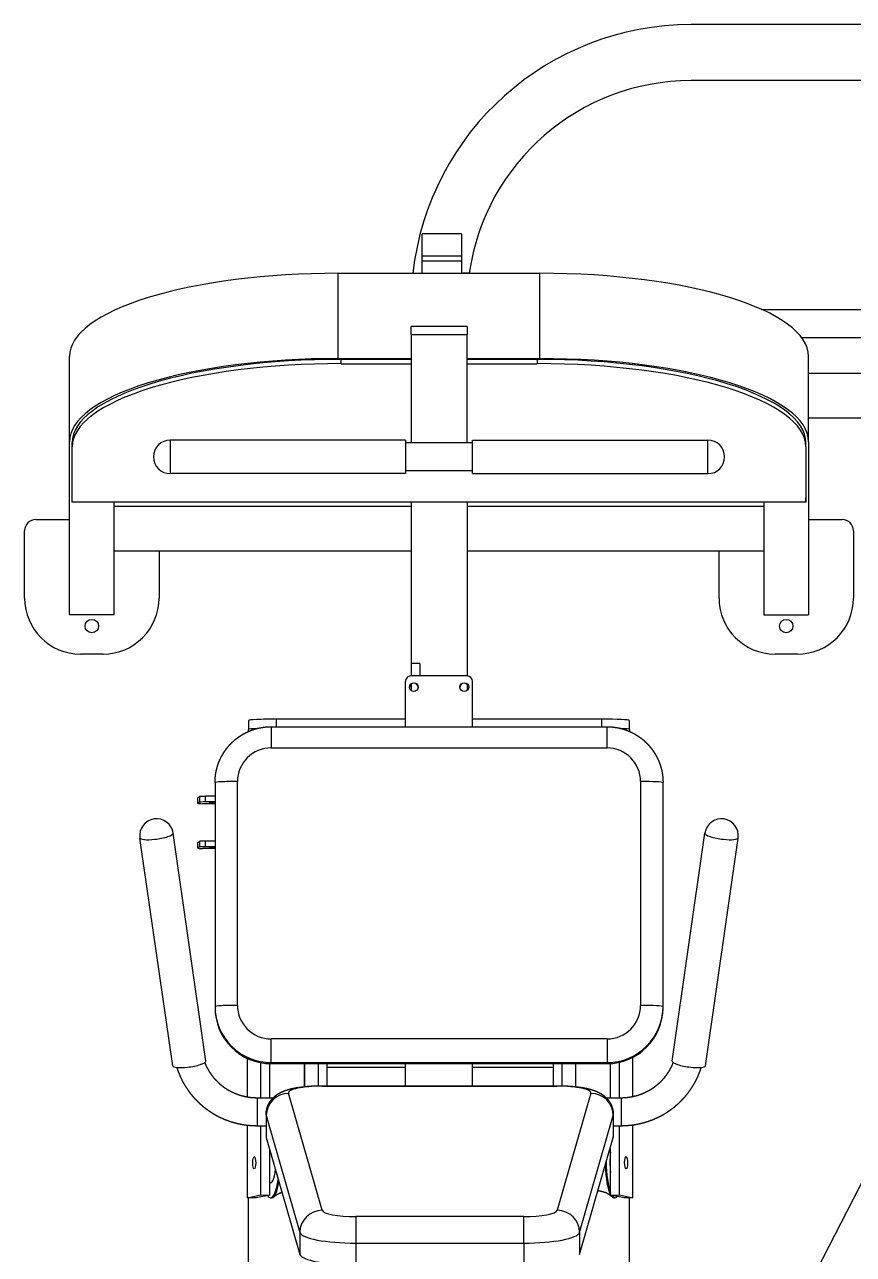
# Model space of a CAD drawing. Header units: millimetres. Extents: x -396 to 32754, y 354 to 22128.
# Drawn here: x 748 to 1488, y 1661 to 2758 of the extents above; entities that cross this region are included whole.
import ezdxf

# ---------------------------------------------------------------- set-up
doc = ezdxf.new("R2010")
doc.units = ezdxf.units.MM
doc.layers.add('equipments', color=250, linetype='Continuous')
doc.layers.add('furniture', color=26, linetype='Continuous')

# ---------------------------------------------------------------- blocks, each defined once
blk = doc.blocks.new('Fit23')
at = {"layer": 'equipments'}
for p, q in [((405, 1793), (225, 1793)), ((405, 1743), (225, 1743)), ((-15, 1586.8), (-15, 1606.4)), ((20, 1606.4), (-15, 1606.4)), ((20, 1606.4), (20, 1586.8)), ((-15, 1586.8), (20, 1586.8)), ((-15, 1582), (-15, 1586.8)), ((-15, 1571.1), (-15, 1582)), ((20, 1582), (-15, 1582)), ((20, 1586.8), (20, 1582)), ((20, 1582), (20, 1571.1)), ((-90, 1571.1), (90, 1571.1)), ((-90, 1495), (-90, 1571.1)), ((20, 1571.4), (28, 1571.4)), ((28, 1571.4), (28, 1571.1)), ((90, 1495), (90, 1571.1)), ((287.9, 1538.9), (540, 1538.9)), ((-25, 1516.5), (-25, 1523.5)), ((25, 1523.5), (-25, 1523.5)), ((-25, 1516.5), (-25, 1419.8)), ((-25, 1516.5), (25, 1516.5)), ((25, 1523.5), (25, 1516.5)), ((25, 1419.8), (25, 1516.5)), ((323.6, 1513.9), (540, 1513.9)), ((-330, 1420.8), (-330, 1496.9)), ((-90, 1495), (-25, 1495)), ((-25, 1494.2), (-87.5, 1494.2)), ((-87.5, 1490.4), (-87.5, 1494.2)), ((25, 1495), (90, 1495)), ((87.5, 1494.2), (25, 1494.2)), ((87.5, 1494.2), (87.5, 1490.4)), ((330, 1481.1), (330, 1496.9)), ((-87.5, 1490.4), (-25, 1490.4)), ((25, 1490.4), (87.5, 1490.4)), ((330, 1482), (540, 1482)), ((330, 1462), (330, 1481.1)), ((330, 1450), (330, 1462)), ((330, 1420.8), (330, 1450)), ((330, 1442), (540, 1442)), ((-330, 1266.3), (-330, 1420.8)), ((-327.5, 1416.3), (-327.5, 1420.1)), ((-327.5, 1366.8), (-327.5, 1416.3)), ((-30, 1422.3), (-240, 1422.3)), ((-240, 1422.3), (-240, 1392.3)), ((-30, 1422.3), (-30, 1392.3)), ((30, 1419.8), (-30, 1419.8)), ((30, 1422.3), (240, 1422.3)), ((30, 1392.3), (30, 1422.3)), ((240, 1392.3), (240, 1422.3)), ((327.5, 1416.3), (327.5, 1420.1)), ((327.5, 1416.3), (327.5, 1366.8)), ((330, 1420.8), (330, 1266.3)), ((30, 1394.8), (-30, 1394.8)), ((-30, 1392.3), (-240, 1392.3)), ((30, 1392.3), (240, 1392.3)), ((327.5, 1366.8), (-327.5, 1366.8)), ((-290, 1266.3), (-290, 1366.8)), ((-25, 1363), (-290, 1363)), ((-25, 1366.8), (-25, 1222.8)), ((25, 1366.8), (25, 1211.8)), ((290, 1363), (25, 1363)), ((290, 1366.8), (290, 1266.3)), ((327.5, 1366.8), (327.5, 1370.6)), ((-360, 1351.3), (-330, 1351.3)), ((330, 1351.3), (360, 1351.3)), ((-370, 1281.3), (-370, 1341.3)), ((370, 1341.3), (370, 1281.3)), ((-25, 1323), (-290, 1323)), ((-250, 1323), (-250, 1281.3)), ((290, 1323), (25, 1323)), ((250, 1281.3), (250, 1323)), ((-290, 1266.3), (-330, 1266.3)), ((290, 1266.3), (330, 1266.3)), ((-300, 1231.3), (-320, 1231.3)), ((320, 1231.3), (300, 1231.3)), ((-17, 1222.8), (-25, 1222.8)), ((-25, 1222.8), (-25, 1211.8)), ((-17, 1222.8), (-17, 1211.8)), ((25, 1211.8), (-25, 1211.8)), ((-30, 1166.5), (-30, 1206.8)), ((-25, 1204.4), (-25, 1198.7)), ((25, 1204.4), (25, 1198.7)), ((30, 1166.5), (30, 1206.8)), ((-170, 1172), (-170, 1164)), ((-170, 1162.7), (-170, 1164)), ((-150, 1166.5), (150, 1166.5)), ((-150, 1166.5), (-150, 1147.6)), ((-145, 1166.5), (-145, 1173.3)), ((-30, 1173.3), (-145, 1173.3)), ((145, 1173.3), (30, 1173.3)), ((145, 1173.3), (145, 1166.5)), ((150, 1147.6), (150, 1166.5)), ((170, 1164), (170, 1172)), ((170, 1164), (170, 1162.7)), ((-150, 1147.6), (150, 1147.6)), ((-200, 1116.6), (-200, 916.8)), ((-180, 917.9), (-180, 1117.6)), ((180, 1117.6), (180, 917.9)), ((200, 916.8), (200, 1116.6)), ((-215.4, 1103.1), (-213.9, 1104.1)), ((-215.4, 1098.1), (-215.4, 1103.1)), ((-215.4, 1098.1), (-215.4, 1103.1)), ((-213.9, 1099.1), (-215.4, 1098.1)), ((-213.9, 1104.1), (-213.9, 1099.1)), ((-200, 1097.8), (-210.8, 1097.8)), ((-208.6, 1099.4), (-208.6, 1104.4)), ((-200, 1104.4), (-208.6, 1104.4)), ((-200, 1099.4), (-208.6, 1099.4)), ((-237.8, 863.8), (-267.1, 1067.2)), ((-208.2, 868.1), (-237.4, 1071.5)), ((-200, 1064.4), (-208.6, 1064.4)), ((-208.6, 1059.4), (-208.6, 1064.4)), ((208.2, 868.1), (237.4, 1071.5)), ((237.8, 863.8), (267.1, 1067.2)), ((-215.4, 1063.2), (-213.9, 1064.2)), ((-215.4, 1058.2), (-215.4, 1063.2)), ((-215.4, 1058.1), (-215.4, 1063.1)), ((-213.9, 1059.2), (-215.4, 1058.2)), ((-213.9, 1064.2), (-213.9, 1059.2)), ((-200, 1057.8), (-210.8, 1057.9)), ((-200, 1059.4), (-208.6, 1059.4)), ((-200, 916.8), (-200, 915.8)), ((200, 915.8), (200, 916.8)), ((150, 887.9), (-150, 887.9)), ((-150, 866.9), (-150, 887.9)), ((150, 887.9), (150, 866.9)), ((-171.1, 836.2), (-171.1, 870.5)), ((-150, 866.9), (150, 866.9)), ((-150, 865.9), (-150, 866.9)), ((150, 866.9), (150, 865.9)), ((161, 835.5), (161, 867.1)), ((173.1, 836.6), (173.1, 871.5)), ((-159, 835.5), (-159, 866.7)), ((-151.2, 835.5), (-151.2, 865.9)), ((-150, 865.9), (150, 865.9)), ((-120, 845.4), (-120, 865.9)), ((-119.7, 845.5), (-119.7, 865.9)), ((-107.5, 846.2), (-107.5, 865.9)), ((-99.8, 846.2), (-99.8, 865.9)), ((-30, 862.5), (-99.8, 862.5)), ((-30, 846.2), (-30, 865.9)), ((30, 846.2), (30, 865.9)), ((101.8, 862.5), (30, 862.5)), ((101.8, 865.9), (101.8, 846.2)), ((109.5, 865.9), (109.5, 846.1)), ((121.7, 865.9), (121.7, 845.4)), ((153.2, 835.5), (153.2, 866)), ((-104.4, 846.2), (105.6, 846.2)), ((-104.4, 845.8), (-104.4, 846.2)), ((-104.4, 845.8), (105.6, 845.8)), ((105.6, 846.2), (105.6, 845.8)), ((-162.5, 835.5), (-162.5, 835.2)), ((-162.5, 835.5), (-147.9, 835.5)), ((-162.5, 835.2), (-162.5, 810.5)), ((-104.3, 735.1), (-134.3, 839.4)), ((135.6, 839.4), (105.6, 735.1)), ((149.1, 835.5), (162.5, 835.5)), ((162.5, 835.5), (162.5, 835.2)), ((162.5, 835.2), (162.5, 810.5)), ((-154.4, 820.2), (-154.4, 800.6)), ((-154.3, 819.6), (-124.3, 715.3)), ((-154.3, 819.6), (-154.3, 800)), ((125.5, 715.3), (155.5, 819.6)), ((155.5, 819.6), (155.5, 800)), ((155.6, 820.2), (155.6, 800.6)), ((-171.1, 746.2), (-171.1, 811)), ((-162.5, 810.5), (-154.4, 810.5)), ((-159, 748.7), (-159, 810.5)), ((155.6, 810.5), (162.5, 810.5)), ((161, 748.7), (161, 810.5)), ((173.1, 746.2), (173.1, 811.3)), ((-154.3, 800), (-124.3, 695.7)), ((125.5, 695.7), (155.5, 800)), ((153.2, 748.6), (153.2, 792)), ((-151.2, 748.6), (-151.2, 789.2)), ((203.7, 422.5), (380.7, 766.1)), ((-171.1, 746.2), (-159, 748.7)), ((-151.2, 748.6), (-163.3, 746.1)), ((-159, 748.7), (-151.2, 748.6)), ((-150.4, 746.2), (-149.4, 746.2)), ((153.2, 748.6), (161, 748.7)), ((165.3, 746.1), (153.2, 748.6)), ((156.3, 746.2), (157.2, 746.3)), ((161, 748.7), (173.1, 746.2)), ((-163.3, 746.1), (-171.1, 746.2)), ((-170, 18.1), (-170, 746.1)), ((173.1, 746.2), (165.3, 746.1)), ((170, 18.1), (170, 746.1)), ((75.6, 729.4), (-74.4, 729.4)), ((-74.4, 729.4), (-74.4, 705.8)), ((75.6, 705.8), (75.6, 729.4)), ((-124.3, 715.3), (-124.3, 695.7)), ((125.5, 715.3), (125.5, 695.7)), ((-74.4, 705.8), (75.6, 705.8)), ((-74.4, 705.8), (-74.4, 686.2)), ((75.6, 705.8), (75.6, 686.2))]:
    blk.add_line(p, q, dxfattribs=at)
for centre in [(-310, 1256.3), (310, 1256.3)]:
    blk.add_circle(centre, 6, dxfattribs=at)
for centre, radius, start, end in [((225, 1543), 250, 90, 173.5443), ((225, 1543), 200, 90, 171.8334), ((-240, 1407.3), 15, 90, 270), ((240, 1407.3), 15, 270, 90), ((-360, 1341.3), 10, 90, 180), ((360, 1341.3), 10, 360, 90), ((-320, 1281.3), 50, 180, 270), ((-300, 1281.3), 50, 270, 360), ((300, 1281.3), 50, 180, 270), ((320, 1281.3), 50, 270, 360), ((-252.2, 1069.4), 15, 8.1763, 188.1763), ((252.2, 1069.4), 15, 351.8237, 171.8237)]:
    blk.add_arc(centre, radius, start, end, dxfattribs=at)
for centre, major_axis, ratio, start_param, end_param in [((-90, 1496.9), (240, 0), 0.309086, 1.570796, 3.141593), ((90, 1496.9), (240, 0), 0.309086, 0, 1.570796), ((-90, 1420.8), (240, 0), 0.309086, 1.570796, 3.141593), ((-87.5, 1420.1), (240, 0), 0.309086, 1.570796, 3.141593), ((87.5, 1420.1), (240, 0), 0.309086, 0, 1.570796), ((90, 1420.8), (240, 0), 0.309086, 0, 1.570796), ((-87.5, 1416.3), (240, 0), 0.309086, 1.570796, 3.141593), ((87.5, 1416.3), (240, 0), 0.309086, 0, 1.570796), ((-25, 1206.8), (5, 0), 0.99863, 1.570796, 3.141593), ((25, 1206.8), (5, 0), 0.99863, 0, 1.570796), ((-22.5, 1201.8), (4, 0), 0.99863, 1.570796326794897, 7.853981633974483), ((-22.5, 1201.3), (4, 0), 0.99863, 0.065557, 3.076036), ((22.5, 1201.8), (4, 0), 0.99863, 1.570796326794897, 7.853981633974483), ((22.5, 1201.3), (4, 0), 0.99863, 0.065557, 3.076036), ((-145, 1172), (25, 0), 0.052336, 1.570796, 3.141593), ((-145, 1164), (25, 0), 0.052336, 2.334585, 3.141593), ((145, 1172), (25, 0), 0.052336, 0, 1.570796), ((145, 1164), (25, 0), 0.052336, 0, 0.807008), ((-160, 1162.7), (10, 0), 0.052336, 3.141593, 3.462509), ((160, 1162.7), (10, 0), 0.052336, -0.320917, 0), ((-150, 1117.6), (30, 0), 0.99863, 1.570796, 3.141593), ((150, 1117.6), (30, 0), 0.99863, 0, 1.570796), ((-180, 1116.6), (20, 0), 0.052336, 1.570796, 3.141593), ((180, 1116.6), (20, 0), 0.052336, 0, 1.570796), ((-210.4, 1098.1), (5, 0), 0.052336, 3.068242, 4.639038), ((-210.4, 1103.1), (5, 0), 0.052336, 3.068242, 3.141593), ((-209, 1104.1), (5, 0), 0.052336, 1.497446, 3.068242), ((-209, 1099.1), (5, 0), 0.052336, 1.497446, 3.068242), ((-199.7, 1098.6), (5.5, 0), 0.052336, 3.068242, 4.660255), ((-199.7, 1098.6), (5.5, 0), 0.052336, 1.62293, 3.068242), ((-252.2, 1069.4), (14.8, 2.1), 0.205888, -3.141593, -1.7135), ((-252.2, 1069.4), (14.8, 2.1), 0.205888, -1.7135, 0), ((-209, 1064.2), (5, 0), 0.052336, 1.497446, 3.068242), ((252.2, 1069.4), (14.8, -2.1), 0.205888, 3.141593, 4.855093), ((252.2, 1069.4), (14.8, -2.1), 0.205888, -1.428092, 0), ((-210.4, 1058.1), (5, 0), 0.052336, 3.068242, 4.639038), ((-210.4, 1063.1), (5, 0), 0.052336, 3.068242, 3.141593), ((-209, 1059.2), (5, 0), 0.052336, 1.497446, 3.068242), ((-199.7, 1058.6), (5.5, 0), 0.052336, 3.068242, 4.660255), ((-199.7, 1058.6), (5.5, 0), 0.052336, 1.62293, 3.068242), ((-180, 916.8), (20, 0), 0.052336, 1.570796, 3.141593), ((-150, 916.8), (50, 0), 0.99863, -3.141593, -1.570796), ((-150, 915.8), (50, 0), 0.99863, -3.141593, -1.570796), ((-150, 917.9), (30, 0), 0.99863, -3.141593, -1.570796), ((150, 917.9), (30, 0), 0.99863, -1.570796, 0), ((150, 916.8), (50, 0), 0.99863, -1.570796, 0), ((150, 915.8), (50, 0), 0.99863, -1.570796, 0), ((180, 916.8), (20, 0), 0.052336, 0, 1.570796), ((-223, 866), (14.8, 2.1), 0.205888, -1.7135, 0), ((223, 866), (14.8, -2.1), 0.205888, -3.141593, -1.428092), ((-223, 866), (14.8, 2.1), 0.205888, 3.141593, 4.569685), ((223, 866), (14.8, -2.1), 0.205888, -1.428092, 0), ((-104.4, 839.8), (30, 0), 0.200637, 1.570796, 3.199221), ((105.6, 839.8), (30, 0), 0.200637, -0.057628, 1.570796), ((-134.3, 819.8), (19.2, 5.5), 0.978039, 1.296647, 2.867443), ((135.6, 819.8), (19.2, -5.5), 0.978039, 0.27415, 1.844946), ((-104.4, 820.2), (50, 0), 0.200637, 3.141593, 3.199221), ((105.6, 820.2), (50, 0), 0.200637, -0.057628, 0), ((-104.4, 800.6), (50, 0), 0.200637, 3.141593, 3.199221), ((105.6, 800.6), (50, 0), 0.200637, -0.057628, 0), ((-165, 777.4), (0.07, 5.5), 0.242203, 0.05396824582333894, 6.337153553002925), ((156.8, 777.2), (-0.2, 17.5), 0.242203, 0.975729, 2.057928), ((167, 777.4), (-0.07, 5.5), 0.242203, -0.053968, 6.229217), ((-150, 777.2), (0.2, 17.5), 0.242203, 2.905809, 4.374409), ((155.9, 777.2), (0.4, -31), 0.242203, -1.51009, -0.41671), ((156.8, 777.2), (0.4, -31), 0.242203, -1.613095, -0.559041), ((-150, 777.2), (0.4, 31), 0.242203, 3.128509, 4.22455), ((-149, 777.2), (0.4, 31), 0.242203, 3.141593, 4.142754), ((-150, 777.2), (0.4, 31), 0.242203, 2.781424, 3.128509), ((155.9, 777.2), (0.4, -31), 0.242203, -0.392192, -0.013083), ((156.8, 777.2), (0.4, -31), 0.242203, -0.370515, -0.013083), ((155.9, 777.2), (0.4, -31), 0.242203, -0.013083, 0), ((156.8, 777.2), (0.4, -31), 0.242203, -0.013083, 0.262579), ((-104.3, 715.5), (19.2, 5.5), 0.978039, 1.296647, 2.867443), ((-74.4, 735.4), (30, 0), 0.200637, -3.083964, -1.570796), ((75.6, 735.4), (30, 0), 0.200637, -1.570796, -0.057628), ((105.6, 715.5), (19.2, -5.5), 0.978039, 0.27415, 1.844946), ((-74.4, 715.8), (50, 0), 0.200637, -3.083964, -1.570796), ((75.6, 715.8), (50, 0), 0.200637, -1.570796, -0.057628), ((-74.4, 696.3), (50, 0), 0.200637, -3.083964, -1.570796)]:
    blk.add_ellipse(centre, major_axis=major_axis, ratio=ratio, start_param=start_param, end_param=end_param, dxfattribs=at)
for points in [[(-168.4, 1163), (-167.7, 1163.3)], [(-167.7, 1163.3), (-166.9, 1163.6)], [(-166.9, 1163.6), (-166.2, 1163.8)], [(-166.2, 1163.8), (-165.4, 1164.1)], [(-165.4, 1164.1), (-164.7, 1164.3)], [(-164.7, 1164.3), (-163.9, 1164.5)], [(-163.9, 1164.5), (-163.2, 1164.8)], [(-163.2, 1164.8), (-162.4, 1165)], [(-162.4, 1165), (-161.7, 1165.1)], [(-161.7, 1165.1), (-160.9, 1165.3)], [(-160.9, 1165.3), (-160.1, 1165.5)], [(-160.1, 1165.5), (-159.4, 1165.6)], [(-159.4, 1165.6), (-158.6, 1165.8)], [(-158.6, 1165.8), (-157.8, 1165.9)], [(-157.8, 1165.9), (-157, 1166)], [(-157, 1166), (-156.3, 1166.1)], [(-156.3, 1166.1), (-155.5, 1166.2)], [(-155.5, 1166.2), (-154.7, 1166.3)], [(-154.7, 1166.3), (-153.9, 1166.4)], [(-153.9, 1166.4), (-153.1, 1166.4)], [(-153.1, 1166.4), (-152.4, 1166.5)], [(-152.4, 1166.5), (-151.6, 1166.5)], [(-151.6, 1166.5), (-150.8, 1166.5)], [(-150.8, 1166.5), (-150, 1166.5)], [(150, 1166.5), (150.8, 1166.5)], [(150.8, 1166.5), (151.6, 1166.5)], [(151.6, 1166.5), (152.4, 1166.5)], [(152.4, 1166.5), (153.1, 1166.4)], [(153.1, 1166.4), (153.9, 1166.4)], [(153.9, 1166.4), (154.7, 1166.3)], [(154.7, 1166.3), (155.5, 1166.2)], [(155.5, 1166.2), (156.3, 1166.1)], [(156.3, 1166.1), (157, 1166)], [(157, 1166), (157.8, 1165.9)], [(157.8, 1165.9), (158.6, 1165.8)], [(158.6, 1165.8), (159.4, 1165.6)], [(159.4, 1165.6), (160.1, 1165.5)], [(160.1, 1165.5), (160.9, 1165.3)], [(160.9, 1165.3), (161.7, 1165.1)], [(161.7, 1165.1), (162.4, 1165)], [(162.4, 1165), (163.2, 1164.8)], [(163.2, 1164.8), (163.9, 1164.5)], [(163.9, 1164.5), (164.7, 1164.3)], [(164.7, 1164.3), (165.4, 1164.1)], [(165.4, 1164.1), (166.2, 1163.8)], [(166.2, 1163.8), (166.9, 1163.6)], [(166.9, 1163.6), (167.7, 1163.3)], [(167.7, 1163.3), (168.4, 1163)], [(-185.3, 1151.9), (-184.8, 1152.4)], [(-184.8, 1152.4), (-184.2, 1153)], [(-184.2, 1153), (-183.6, 1153.5)], [(-183.6, 1153.5), (-183.1, 1154)], [(-183.1, 1154), (-182.5, 1154.6)], [(-182.5, 1154.6), (-181.9, 1155.1)], [(-181.9, 1155.1), (-181.3, 1155.6)], [(-181.3, 1155.6), (-180.6, 1156)], [(-180.6, 1156), (-180, 1156.5)], [(-180, 1156.5), (-179.4, 1157)], [(-179.4, 1157), (-178.7, 1157.4)], [(-178.7, 1157.4), (-178.1, 1157.9)], [(-178.1, 1157.9), (-177.4, 1158.3)], [(-177.4, 1158.3), (-176.8, 1158.7)], [(-176.8, 1158.7), (-176.1, 1159.2)], [(-176.1, 1159.2), (-175.4, 1159.6)], [(-175.4, 1159.6), (-174.8, 1160)], [(-174.8, 1160), (-174.1, 1160.3)], [(-174.1, 1160.3), (-173.4, 1160.7)], [(-173.4, 1160.7), (-172.7, 1161.1)], [(-172.7, 1161.1), (-172, 1161.4)], [(-172, 1161.4), (-171.3, 1161.8)], [(-171.3, 1161.8), (-170.6, 1162.1)], [(-170.6, 1162.1), (-169.8, 1162.4)], [(-169.8, 1162.4), (-169.1, 1162.7)], [(-169.1, 1162.7), (-168.4, 1163)], [(168.4, 1163), (169.1, 1162.7)], [(169.1, 1162.7), (169.8, 1162.4)], [(169.8, 1162.4), (170.6, 1162.1)], [(170.6, 1162.1), (171.3, 1161.8)], [(171.3, 1161.8), (172, 1161.4)], [(172, 1161.4), (172.7, 1161.1)], [(172.7, 1161.1), (173.4, 1160.7)], [(173.4, 1160.7), (174.1, 1160.3)], [(174.1, 1160.3), (174.8, 1160)], [(174.8, 1160), (175.4, 1159.6)], [(175.4, 1159.6), (176.1, 1159.2)], [(176.1, 1159.2), (176.8, 1158.7)], [(176.8, 1158.7), (177.4, 1158.3)], [(177.4, 1158.3), (178.1, 1157.9)], [(178.1, 1157.9), (178.7, 1157.4)], [(178.7, 1157.4), (179.4, 1157)], [(179.4, 1157), (180, 1156.5)], [(180, 1156.5), (180.6, 1156)], [(180.6, 1156), (181.3, 1155.6)], [(181.3, 1155.6), (181.9, 1155.1)], [(181.9, 1155.1), (182.5, 1154.6)], [(182.5, 1154.6), (183.1, 1154)], [(183.1, 1154), (183.6, 1153.5)], [(183.6, 1153.5), (184.2, 1153)], [(184.2, 1153), (184.8, 1152.4)], [(184.8, 1152.4), (185.3, 1151.9)], [(-193.8, 1140.6), (-193.4, 1141.3)], [(-193.4, 1141.3), (-193, 1142)], [(-193, 1142), (-192.6, 1142.7)], [(-192.6, 1142.7), (-192.2, 1143.3)], [(-192.2, 1143.3), (-191.8, 1144)], [(-191.8, 1144), (-191.3, 1144.7)], [(-191.3, 1144.7), (-190.9, 1145.3)], [(-190.9, 1145.3), (-190.4, 1145.9)], [(-190.4, 1145.9), (-190, 1146.6)], [(-190, 1146.6), (-189.5, 1147.2)], [(-189.5, 1147.2), (-189, 1147.8)], [(-189, 1147.8), (-188.5, 1148.4)], [(-188.5, 1148.4), (-188, 1149)], [(-188, 1149), (-187.5, 1149.6)], [(-187.5, 1149.6), (-187, 1150.2)], [(-187, 1150.2), (-186.4, 1150.8)], [(-186.4, 1150.8), (-185.9, 1151.3)], [(-185.9, 1151.3), (-185.3, 1151.9)], [(185.3, 1151.9), (185.9, 1151.3)], [(185.9, 1151.3), (186.4, 1150.8)], [(186.4, 1150.8), (187, 1150.2)], [(187, 1150.2), (187.5, 1149.6)], [(187.5, 1149.6), (188, 1149)], [(188, 1149), (188.5, 1148.4)], [(188.5, 1148.4), (189, 1147.8)], [(189, 1147.8), (189.5, 1147.2)], [(189.5, 1147.2), (190, 1146.6)], [(190, 1146.6), (190.4, 1145.9)], [(190.4, 1145.9), (190.9, 1145.3)], [(190.9, 1145.3), (191.3, 1144.7)], [(191.3, 1144.7), (191.8, 1144)], [(191.8, 1144), (192.2, 1143.3)], [(192.2, 1143.3), (192.6, 1142.7)], [(192.6, 1142.7), (193, 1142)], [(193, 1142), (193.4, 1141.3)], [(193.4, 1141.3), (193.8, 1140.6)], [(-198.2, 1129.7), (-198, 1130.5)], [(-198, 1130.5), (-197.8, 1131.3)], [(-197.8, 1131.3), (-197.6, 1132)], [(-197.6, 1132), (-197.3, 1132.8)], [(-197.3, 1132.8), (-197, 1133.5)], [(-197, 1133.5), (-196.8, 1134.2)], [(-196.8, 1134.2), (-196.5, 1135)], [(-196.5, 1135), (-196.2, 1135.7)], [(-196.2, 1135.7), (-195.9, 1136.4)], [(-195.9, 1136.4), (-195.6, 1137.1)], [(-195.6, 1137.1), (-195.2, 1137.8)], [(-195.2, 1137.8), (-194.9, 1138.5)], [(-194.9, 1138.5), (-194.5, 1139.3)], [(-194.5, 1139.3), (-194.2, 1139.9)], [(-194.2, 1139.9), (-193.8, 1140.6)], [(193.8, 1140.6), (194.2, 1139.9)], [(194.2, 1139.9), (194.5, 1139.3)], [(194.5, 1139.3), (194.9, 1138.5)], [(194.9, 1138.5), (195.2, 1137.8)], [(195.2, 1137.8), (195.6, 1137.1)], [(195.6, 1137.1), (195.9, 1136.4)], [(195.9, 1136.4), (196.2, 1135.7)], [(196.2, 1135.7), (196.5, 1135)], [(196.5, 1135), (196.8, 1134.2)], [(196.8, 1134.2), (197, 1133.5)], [(197, 1133.5), (197.3, 1132.8)], [(197.3, 1132.8), (197.6, 1132)], [(197.6, 1132), (197.8, 1131.3)], [(197.8, 1131.3), (198, 1130.5)], [(198, 1130.5), (198.2, 1129.7)], [(-199.9, 1119.7), (-199.8, 1120.5)], [(-199.9, 1118.9), (-199.9, 1119.7)], [(-199.8, 1121.3), (-199.7, 1122)], [(-199.8, 1120.5), (-199.8, 1121.3)], [(-199.7, 1122), (-199.6, 1122.8)], [(-199.6, 1122.8), (-199.5, 1123.6)], [(-199.5, 1123.6), (-199.4, 1124.4)], [(-199.4, 1124.4), (-199.3, 1125.2)], [(-199.3, 1125.2), (-199.1, 1125.9)], [(-199.1, 1125.9), (-199, 1126.7)], [(-199, 1126.7), (-198.8, 1127.5)], [(-198.8, 1127.5), (-198.6, 1128.2)], [(-198.6, 1128.2), (-198.4, 1129)], [(-198.4, 1129), (-198.2, 1129.7)], [(198.2, 1129.7), (198.4, 1129)], [(198.4, 1129), (198.6, 1128.2)], [(198.6, 1128.2), (198.8, 1127.5)], [(198.8, 1127.5), (199, 1126.7)], [(199, 1126.7), (199.1, 1125.9)], [(199.1, 1125.9), (199.3, 1125.2)], [(199.3, 1125.2), (199.4, 1124.4)], [(199.4, 1124.4), (199.5, 1123.6)], [(199.5, 1123.6), (199.6, 1122.8)], [(199.6, 1122.8), (199.7, 1122)], [(199.7, 1122), (199.8, 1121.3)], [(199.8, 1121.3), (199.8, 1120.5)], [(199.8, 1120.5), (199.9, 1119.7)], [(199.9, 1119.7), (199.9, 1118.9)], [(-200, 1118.1), (-199.9, 1118.9)], [(-200, 1117.3), (-200, 1118.1)], [(-200, 1116.6), (-200, 1117.3)], [(199.9, 1118.9), (200, 1118.1)], [(200, 1118.1), (200, 1117.3)], [(200, 1117.3), (200, 1116.6)], [(-234.1, 862.4), (-233.9, 861.5)], [(-233.9, 861.5), (-233.5, 860.5)], [(-233.5, 860.5), (-233.2, 859.5)], [(-233.2, 859.5), (-232.8, 858.5)], [(-232.8, 858.5), (-232.4, 857.5)], [(-232.4, 857.5), (-232, 856.6)], [(-232, 856.6), (-231.6, 855.6)], [(-209.2, 866.7), (-208.9, 866.1)], [(-209.2, 866.7), (-209.2, 866.7)], [(-208.9, 866.1), (-208.6, 865.4)], [(-208.6, 865.4), (-208.4, 864.8)], [(-208.4, 864.8), (-208.1, 864.2)], [(-208.1, 864.2), (-207.8, 863.5)], [(-207.8, 863.5), (-207.5, 862.9)], [(-207.5, 862.9), (-207.2, 862.3)], [(-207.2, 862.3), (-206.8, 861.7)], [(-206.8, 861.7), (-206.5, 861.1)], [(-206.5, 861.1), (-206.2, 860.4)], [(-206.2, 860.4), (-205.8, 859.8)], [(-205.8, 859.8), (-205.4, 859.2)], [(-205.4, 859.2), (-205.1, 858.6)], [(-205.1, 858.6), (-204.7, 858.1)], [(-204.7, 858.1), (-204.3, 857.5)], [(-204.3, 857.5), (-203.9, 856.9)], [(-203.9, 856.9), (-203.5, 856.3)], [(-203.5, 856.3), (-203.1, 855.8)], [(203.1, 855.8), (203.5, 856.3)], [(203.5, 856.3), (203.9, 856.9)], [(203.9, 856.9), (204.3, 857.5)], [(204.3, 857.5), (204.7, 858.1)], [(204.7, 858.1), (205.1, 858.6)], [(205.1, 858.6), (205.4, 859.2)], [(205.4, 859.2), (205.8, 859.8)], [(205.8, 859.8), (206.2, 860.4)], [(206.2, 860.4), (206.5, 861.1)], [(206.5, 861.1), (206.8, 861.7)], [(206.8, 861.7), (207.2, 862.3)], [(207.2, 862.3), (207.5, 862.9)], [(207.5, 862.9), (207.8, 863.5)], [(207.8, 863.5), (208.1, 864.2)], [(208.1, 864.2), (208.4, 864.8)], [(208.4, 864.8), (208.6, 865.4)], [(208.6, 865.4), (208.9, 866.1)], [(208.9, 866.1), (209.2, 866.7)], [(209.2, 866.7), (209.2, 866.7)], [(231.6, 855.6), (232, 856.6)], [(232, 856.6), (232.4, 857.5)], [(232.4, 857.5), (232.8, 858.5)], [(232.8, 858.5), (233.2, 859.5)], [(233.2, 859.5), (233.5, 860.5)], [(233.5, 860.5), (233.9, 861.5)], [(233.9, 861.5), (234.1, 862.4)], [(-231.6, 855.6), (-231.2, 854.6)], [(-231.2, 854.6), (-230.8, 853.6)], [(-230.8, 853.6), (-230.3, 852.7)], [(-230.3, 852.7), (-229.8, 851.7)], [(-229.8, 851.7), (-229.4, 850.8)], [(-229.4, 850.8), (-228.9, 849.8)], [(-228.9, 849.8), (-228.4, 848.9)], [(-228.4, 848.9), (-227.8, 848)], [(-227.8, 848), (-227.3, 847.1)], [(-227.3, 847.1), (-226.8, 846.2)], [(-226.8, 846.2), (-226.2, 845.3)], [(-226.2, 845.3), (-225.6, 844.4)], [(-203.1, 855.8), (-202.7, 855.2)], [(-202.7, 855.2), (-202.2, 854.6)], [(-202.2, 854.6), (-201.8, 854.1)], [(-201.8, 854.1), (-201.4, 853.5)], [(-201.4, 853.5), (-200.9, 853)], [(-200.9, 853), (-200.4, 852.5)], [(-200.4, 852.5), (-200, 852)], [(-200, 852), (-199.5, 851.4)], [(-199.5, 851.4), (-199, 850.9)], [(-199, 850.9), (-198.5, 850.4)], [(-198.5, 850.4), (-198, 849.9)], [(-198, 849.9), (-197.5, 849.4)], [(-197.5, 849.4), (-197, 848.9)], [(-197, 848.9), (-196.5, 848.5)], [(-196.5, 848.5), (-195.9, 848)], [(-195.9, 848), (-195.4, 847.5)], [(-195.4, 847.5), (-194.9, 847.1)], [(-194.9, 847.1), (-194.3, 846.6)], [(-194.3, 846.6), (-193.8, 846.2)], [(-193.8, 846.2), (-193.2, 845.8)], [(-193.2, 845.8), (-192.6, 845.3)], [(-192.6, 845.3), (-192.1, 844.9)], [(-124.4, 844.9), (-123.9, 845)], [(-123.9, 845), (-123.4, 845)], [(-123.4, 845), (-122.9, 845.1)], [(-122.9, 845.1), (-122.5, 845.2)], [(-122.5, 845.2), (-122, 845.2)], [(-122, 845.2), (-121.5, 845.3)], [(-121.5, 845.3), (-121, 845.3)], [(-121, 845.3), (-120.5, 845.4)], [(-120.5, 845.4), (-120, 845.4)], [(-120, 845.4), (-119.5, 845.5)], [(-119.5, 845.5), (-119, 845.5)], [(-119, 845.5), (-118.5, 845.6)], [(-118.5, 845.6), (-118, 845.6)], [(-118, 845.6), (-117.5, 845.7)], [(-117.5, 845.7), (-117, 845.7)], [(-117, 845.7), (-116.4, 845.8)], [(-116.4, 845.8), (-115.9, 845.8)], [(-115.9, 845.8), (-115.4, 845.8)], [(-115.4, 845.8), (-114.9, 845.9)], [(-114.9, 845.9), (-114.4, 845.9)], [(-114.4, 845.9), (-113.9, 845.9)], [(-113.9, 845.9), (-113.4, 846)], [(-113.4, 846), (-112.8, 846)], [(-112.8, 846), (-112.3, 846)], [(-112.3, 846), (-111.8, 846)], [(-111.8, 846), (-111.3, 846.1)], [(-111.3, 846.1), (-110.7, 846.1)], [(-110.7, 846.1), (-110.2, 846.1)], [(-110.2, 846.1), (-109.7, 846.1)], [(-109.7, 846.1), (-109.2, 846.1)], [(-109.2, 846.1), (-108.6, 846.1)], [(-108.6, 846.1), (-108.1, 846.2)], [(-108.1, 846.2), (-107.6, 846.2)], [(-107.6, 846.2), (-107.1, 846.2)], [(-107.1, 846.2), (-106.5, 846.2)], [(-106.5, 846.2), (-106, 846.2)], [(-106, 846.2), (-105.5, 846.2)], [(-105.5, 846.2), (-104.9, 846.2)], [(-104.9, 846.2), (-104.4, 846.2)], [(105.6, 846.2), (106.1, 846.2)], [(106.1, 846.2), (106.7, 846.2)], [(106.7, 846.2), (107.2, 846.2)], [(107.2, 846.2), (107.7, 846.2)], [(107.7, 846.2), (108.3, 846.2)], [(108.3, 846.2), (108.8, 846.2)], [(108.8, 846.2), (109.3, 846.2)], [(109.3, 846.2), (109.9, 846.1)], [(109.9, 846.1), (110.4, 846.1)], [(110.4, 846.1), (110.9, 846.1)], [(110.9, 846.1), (111.5, 846.1)], [(111.5, 846.1), (112, 846.1)], [(112, 846.1), (112.5, 846.1)], [(112.5, 846.1), (113, 846)], [(113, 846), (113.6, 846)], [(113.6, 846), (114.1, 846)], [(114.1, 846), (114.6, 846)], [(114.6, 846), (115.1, 845.9)], [(115.1, 845.9), (115.7, 845.9)], [(115.7, 845.9), (116.2, 845.9)], [(116.2, 845.9), (116.7, 845.8)], [(116.7, 845.8), (117.2, 845.8)], [(117.2, 845.8), (117.7, 845.7)], [(117.7, 845.7), (118.2, 845.7)], [(118.2, 845.7), (118.7, 845.7)], [(118.7, 845.7), (119.2, 845.6)], [(119.2, 845.6), (119.8, 845.6)], [(119.8, 845.6), (120.3, 845.5)], [(120.3, 845.5), (120.8, 845.5)], [(120.8, 845.5), (121.3, 845.4)], [(121.3, 845.4), (121.8, 845.4)], [(121.8, 845.4), (122.2, 845.3)], [(122.2, 845.3), (122.7, 845.3)], [(122.7, 845.3), (123.2, 845.2)], [(123.2, 845.2), (123.7, 845.2)], [(123.7, 845.2), (124.2, 845.1)], [(124.2, 845.1), (124.7, 845)], [(124.7, 845), (125.2, 845)], [(125.2, 845), (125.6, 844.9)], [(192.1, 844.9), (192.6, 845.3)], [(192.6, 845.3), (193.2, 845.8)], [(193.2, 845.8), (193.8, 846.2)], [(193.8, 846.2), (194.3, 846.6)], [(194.3, 846.6), (194.9, 847.1)], [(194.9, 847.1), (195.4, 847.5)], [(195.4, 847.5), (195.9, 848)], [(195.9, 848), (196.5, 848.5)], [(196.5, 848.5), (197, 848.9)], [(197, 848.9), (197.5, 849.4)], [(197.5, 849.4), (198, 849.9)], [(198, 849.9), (198.5, 850.4)], [(198.5, 850.4), (199, 850.9)], [(199, 850.9), (199.5, 851.4)], [(199.5, 851.4), (200, 852)], [(200, 852), (200.4, 852.5)], [(200.4, 852.5), (200.9, 853)], [(200.9, 853), (201.4, 853.5)], [(201.4, 853.5), (201.8, 854.1)], [(201.8, 854.1), (202.2, 854.6)], [(202.2, 854.6), (202.7, 855.2)], [(202.7, 855.2), (203.1, 855.8)], [(225.6, 844.4), (226.2, 845.3)], [(226.2, 845.3), (226.8, 846.2)], [(226.8, 846.2), (227.3, 847.1)], [(227.3, 847.1), (227.8, 848)], [(227.8, 848), (228.4, 848.9)], [(228.4, 848.9), (228.9, 849.8)], [(228.9, 849.8), (229.4, 850.8)], [(229.4, 850.8), (229.8, 851.7)], [(229.8, 851.7), (230.3, 852.7)], [(230.3, 852.7), (230.8, 853.6)], [(230.8, 853.6), (231.2, 854.6)], [(231.2, 854.6), (231.6, 855.6)], [(-225.6, 844.4), (-225, 843.5)], [(-225, 843.5), (-224.4, 842.6)], [(-224.4, 842.6), (-223.8, 841.8)], [(-223.8, 841.8), (-223.2, 840.9)], [(-223.2, 840.9), (-222.6, 840)], [(-222.6, 840), (-221.9, 839.2)], [(-221.9, 839.2), (-221.2, 838.4)], [(-221.2, 838.4), (-220.6, 837.6)], [(-220.6, 837.6), (-219.9, 836.7)], [(-219.9, 836.7), (-219.2, 835.9)], [(-219.2, 835.9), (-218.5, 835.1)], [(-218.5, 835.1), (-217.8, 834.4)], [(-217.8, 834.4), (-217, 833.6)], [(-192.1, 844.9), (-191.5, 844.5)], [(-191.5, 844.5), (-190.9, 844.1)], [(-190.9, 844.1), (-190.3, 843.7)], [(-190.3, 843.7), (-189.7, 843.3)], [(-189.7, 843.3), (-189.1, 843)], [(-189.1, 843), (-188.5, 842.6)], [(-188.5, 842.6), (-187.9, 842.2)], [(-187.9, 842.2), (-187.2, 841.9)], [(-187.2, 841.9), (-186.6, 841.6)], [(-186.6, 841.6), (-186, 841.2)], [(-186, 841.2), (-185.3, 840.9)], [(-185.3, 840.9), (-184.7, 840.6)], [(-184.7, 840.6), (-184.1, 840.3)], [(-184.1, 840.3), (-183.4, 840)], [(-183.4, 840), (-182.8, 839.7)], [(-182.8, 839.7), (-182.1, 839.4)], [(-182.1, 839.4), (-181.4, 839.1)], [(-181.4, 839.1), (-180.8, 838.9)], [(-180.8, 838.9), (-180.1, 838.6)], [(-180.1, 838.6), (-179.4, 838.4)], [(-179.4, 838.4), (-178.7, 838.2)], [(-178.7, 838.2), (-178.1, 837.9)], [(-178.1, 837.9), (-177.4, 837.7)], [(-177.4, 837.7), (-176.7, 837.5)], [(-176.7, 837.5), (-176, 837.3)], [(-176, 837.3), (-175.3, 837.1)], [(-175.3, 837.1), (-174.6, 837)], [(-174.6, 837), (-173.9, 836.8)], [(-173.9, 836.8), (-173.2, 836.6)], [(-173.2, 836.6), (-172.5, 836.5)], [(-172.5, 836.5), (-171.8, 836.4)], [(-171.8, 836.4), (-171.1, 836.2)], [(-171.1, 836.2), (-170.4, 836.1)], [(-170.4, 836.1), (-169.7, 836)], [(-169.7, 836), (-169, 835.9)], [(-169, 835.9), (-168.2, 835.8)], [(-168.2, 835.8), (-167.5, 835.8)], [(-167.5, 835.8), (-166.8, 835.7)], [(-166.8, 835.7), (-166.1, 835.6)], [(-166.1, 835.6), (-165.4, 835.6)], [(-165.4, 835.6), (-164.7, 835.6)], [(-164.7, 835.6), (-163.9, 835.5)], [(-163.9, 835.5), (-163.2, 835.5)], [(-163.2, 835.5), (-162.5, 835.5)], [(-149.5, 833.8), (-149.2, 834.1)], [(-149.2, 834.1), (-149, 834.3)], [(-149, 834.3), (-148.8, 834.6)], [(-148.8, 834.6), (-148.6, 834.8)], [(-148.6, 834.8), (-148.4, 835)], [(-148.4, 835), (-148.2, 835.2)], [(-148.2, 835.2), (-148, 835.4)], [(-148, 835.4), (-147.8, 835.6)], [(-147.8, 835.6), (-147.6, 835.8)], [(-147.6, 835.8), (-147.4, 836)], [(-147.4, 836), (-147.2, 836.2)], [(-147.2, 836.2), (-147, 836.4)], [(-147, 836.4), (-146.9, 836.5)], [(-146.9, 836.5), (-146.7, 836.7)], [(-146.7, 836.7), (-146.5, 836.9)], [(-146.5, 836.9), (-146.2, 837.1)], [(-146.2, 837.1), (-145.9, 837.3)], [(-145.9, 837.3), (-145.7, 837.5)], [(-145.7, 837.5), (-145.4, 837.7)], [(-145.4, 837.7), (-145.1, 837.9)], [(-145.1, 837.9), (-144.9, 838.1)], [(-144.9, 838.1), (-144.6, 838.3)], [(-144.6, 838.3), (-144.4, 838.4)], [(-144.4, 838.4), (-144.1, 838.6)], [(-144.1, 838.6), (-143.9, 838.8)], [(-143.9, 838.8), (-143.6, 838.9)], [(-143.6, 838.9), (-143.4, 839.1)], [(-143.4, 839.1), (-143.2, 839.2)], [(-143.2, 839.2), (-142.9, 839.4)], [(-142.9, 839.4), (-142.7, 839.5)], [(-142.7, 839.5), (-142.5, 839.6)], [(-142.5, 839.6), (-142.2, 839.7)], [(-142.2, 839.7), (-142, 839.9)], [(-142, 839.9), (-141.8, 840)], [(-141.8, 840), (-141.6, 840.1)], [(-141.6, 840.1), (-141.2, 840.3)], [(-141.2, 840.3), (-140.7, 840.5)], [(-140.7, 840.5), (-140.3, 840.7)], [(-140.3, 840.7), (-139.9, 840.9)], [(-139.9, 840.9), (-139.5, 841.1)], [(-139.5, 841.1), (-139.2, 841.2)], [(-139.2, 841.2), (-138.8, 841.4)], [(-138.8, 841.4), (-138.4, 841.5)], [(-138.4, 841.5), (-138, 841.7)], [(-138, 841.7), (-137.6, 841.8)], [(-137.6, 841.8), (-137.3, 842)], [(-137.3, 842), (-136.9, 842.1)], [(-136.9, 842.1), (-136.5, 842.2)], [(-136.5, 842.2), (-136.1, 842.3)], [(-136.1, 842.3), (-135.8, 842.5)], [(-135.8, 842.5), (-135.4, 842.6)], [(-135.4, 842.6), (-135, 842.7)], [(-135, 842.7), (-134.7, 842.8)], [(-134.7, 842.8), (-134.3, 842.9)], [(-134.3, 842.9), (-133.9, 843)], [(-133.9, 843), (-133.5, 843.1)], [(-133.5, 843.1), (-133.1, 843.2)], [(-133.1, 843.2), (-132.6, 843.4)], [(-132.6, 843.4), (-132.2, 843.5)], [(-132.2, 843.5), (-131.7, 843.6)], [(-131.7, 843.6), (-131.3, 843.7)], [(-131.3, 843.7), (-130.8, 843.8)], [(-130.8, 843.8), (-130.4, 843.9)], [(-130.4, 843.9), (-129.9, 844)], [(-129.9, 844), (-129.5, 844.1)], [(-129.5, 844.1), (-129, 844.1)], [(-129, 844.1), (-128.6, 844.2)], [(-128.6, 844.2), (-128.1, 844.3)], [(-128.1, 844.3), (-127.7, 844.4)], [(-127.7, 844.4), (-127.2, 844.5)], [(-127.2, 844.5), (-126.7, 844.6)], [(-126.7, 844.6), (-126.3, 844.6)], [(-126.3, 844.6), (-125.8, 844.7)], [(-125.8, 844.7), (-125.3, 844.8)], [(-125.3, 844.8), (-124.9, 844.8)], [(-124.9, 844.8), (-124.4, 844.9)], [(125.6, 844.9), (126.1, 844.8)], [(126.1, 844.8), (126.6, 844.8)], [(126.6, 844.8), (127.1, 844.7)], [(127.1, 844.7), (127.5, 844.6)], [(127.5, 844.6), (128, 844.5)], [(128, 844.5), (128.5, 844.5)], [(128.5, 844.5), (128.9, 844.4)], [(128.9, 844.4), (129.4, 844.3)], [(129.4, 844.3), (129.8, 844.2)], [(129.8, 844.2), (130.3, 844.1)], [(130.3, 844.1), (130.8, 844)], [(130.8, 844), (131.2, 843.9)], [(131.2, 843.9), (131.7, 843.9)], [(131.7, 843.9), (132.1, 843.8)], [(132.1, 843.8), (132.5, 843.7)], [(132.5, 843.7), (133, 843.6)], [(133, 843.6), (133.4, 843.4)], [(133.4, 843.4), (133.9, 843.3)], [(133.9, 843.3), (134.3, 843.2)], [(134.3, 843.2), (134.8, 843.1)], [(134.8, 843.1), (135.2, 843)], [(135.2, 843), (135.6, 842.9)], [(135.6, 842.9), (136.1, 842.7)], [(136.1, 842.7), (136.5, 842.6)], [(136.5, 842.6), (137, 842.5)], [(137, 842.5), (137.4, 842.3)], [(137.4, 842.3), (137.9, 842.2)], [(137.9, 842.2), (138.3, 842)], [(138.3, 842), (138.7, 841.9)], [(138.7, 841.9), (139.2, 841.7)], [(139.2, 841.7), (139.7, 841.5)], [(139.7, 841.5), (140.1, 841.3)], [(140.1, 841.3), (140.6, 841.1)], [(140.6, 841.1), (141.1, 840.9)], [(141.1, 840.9), (141.5, 840.7)], [(141.5, 840.7), (142, 840.5)], [(142, 840.5), (142.5, 840.2)], [(142.5, 840.2), (143, 840)], [(143, 840), (143.6, 839.7)], [(143.6, 839.7), (144.1, 839.4)], [(144.1, 839.4), (144.6, 839.1)], [(144.6, 839.1), (144.9, 838.9)], [(144.9, 838.9), (145.2, 838.7)], [(145.2, 838.7), (145.4, 838.5)], [(145.4, 838.5), (145.7, 838.3)], [(145.7, 838.3), (146, 838.2)], [(146, 838.2), (146.3, 837.9)], [(146.3, 837.9), (146.6, 837.7)], [(146.6, 837.7), (146.9, 837.5)], [(146.9, 837.5), (147.2, 837.3)], [(147.2, 837.3), (147.5, 837)], [(147.5, 837), (147.8, 836.8)], [(147.8, 836.8), (148.1, 836.5)], [(148.1, 836.5), (148.4, 836.2)], [(148.4, 836.2), (148.6, 836)], [(148.6, 836), (148.9, 835.7)], [(148.9, 835.7), (149.2, 835.5)], [(149.2, 835.5), (149.4, 835.2)], [(149.4, 835.2), (149.7, 834.9)], [(149.7, 834.9), (150, 834.6)], [(150, 834.6), (150.3, 834.3)], [(150.3, 834.3), (150.5, 834)], [(150.5, 834), (150.8, 833.6)], [(162.5, 835.5), (163.2, 835.5)], [(163.2, 835.5), (163.9, 835.5)], [(163.9, 835.5), (164.7, 835.6)], [(164.7, 835.6), (165.4, 835.6)], [(165.4, 835.6), (166.1, 835.6)], [(166.1, 835.6), (166.8, 835.7)], [(166.8, 835.7), (167.5, 835.8)], [(167.5, 835.8), (168.2, 835.8)], [(168.2, 835.8), (169, 835.9)], [(169, 835.9), (169.7, 836)], [(169.7, 836), (170.4, 836.1)], [(170.4, 836.1), (171.1, 836.2)], [(171.1, 836.2), (171.8, 836.4)], [(171.8, 836.4), (172.5, 836.5)], [(172.5, 836.5), (173.2, 836.6)], [(173.2, 836.6), (173.9, 836.8)], [(173.9, 836.8), (174.6, 837)], [(174.6, 837), (175.3, 837.1)], [(175.3, 837.1), (176, 837.3)], [(176, 837.3), (176.7, 837.5)], [(176.7, 837.5), (177.4, 837.7)], [(177.4, 837.7), (178.1, 837.9)], [(178.1, 837.9), (178.7, 838.2)], [(178.7, 838.2), (179.4, 838.4)], [(179.4, 838.4), (180.1, 838.6)], [(180.1, 838.6), (180.8, 838.9)], [(180.8, 838.9), (181.4, 839.1)], [(181.4, 839.1), (182.1, 839.4)], [(182.1, 839.4), (182.8, 839.7)], [(182.8, 839.7), (183.4, 840)], [(183.4, 840), (184.1, 840.3)], [(184.1, 840.3), (184.7, 840.6)], [(184.7, 840.6), (185.3, 840.9)], [(185.3, 840.9), (186, 841.2)], [(186, 841.2), (186.6, 841.6)], [(186.6, 841.6), (187.2, 841.9)], [(187.2, 841.9), (187.9, 842.2)], [(187.9, 842.2), (188.5, 842.6)], [(188.5, 842.6), (189.1, 843)], [(189.1, 843), (189.7, 843.3)], [(189.7, 843.3), (190.3, 843.7)], [(190.3, 843.7), (190.9, 844.1)], [(190.9, 844.1), (191.5, 844.5)], [(191.5, 844.5), (192.1, 844.9)], [(217, 833.6), (217.8, 834.4)], [(217.8, 834.4), (218.5, 835.1)], [(218.5, 835.1), (219.2, 835.9)], [(219.2, 835.9), (219.9, 836.7)], [(219.9, 836.7), (220.6, 837.6)], [(220.6, 837.6), (221.2, 838.4)], [(221.2, 838.4), (221.9, 839.2)], [(221.9, 839.2), (222.6, 840)], [(222.6, 840), (223.2, 840.9)], [(223.2, 840.9), (223.8, 841.8)], [(223.8, 841.8), (224.4, 842.6)], [(224.4, 842.6), (225, 843.5)], [(225, 843.5), (225.6, 844.4)], [(-217, 833.6), (-216.3, 832.8)], [(-216.3, 832.8), (-215.5, 832.1)], [(-215.5, 832.1), (-214.8, 831.3)], [(-214.8, 831.3), (-214, 830.6)], [(-214, 830.6), (-213.2, 829.9)], [(-213.2, 829.9), (-212.4, 829.2)], [(-212.4, 829.2), (-211.6, 828.5)], [(-211.6, 828.5), (-210.8, 827.8)], [(-210.8, 827.8), (-210, 827.1)], [(-210, 827.1), (-209.1, 826.5)], [(-209.1, 826.5), (-208.3, 825.8)], [(-208.3, 825.8), (-207.4, 825.2)], [(-207.4, 825.2), (-206.6, 824.6)], [(-206.6, 824.6), (-205.7, 824)], [(-205.7, 824), (-204.8, 823.4)], [(-204.8, 823.4), (-203.9, 822.8)], [(-154.2, 823.3), (-154.1, 823.7)], [(-154.2, 823), (-154.2, 823.3)], [(-154.1, 824), (-154, 824.3)], [(-154.1, 823.7), (-154.1, 824)], [(-154, 824.3), (-153.9, 824.7)], [(-153.9, 824.7), (-153.8, 825)], [(-153.8, 825.3), (-153.7, 825.6)], [(-153.8, 825), (-153.8, 825.3)], [(-153.7, 825.6), (-153.6, 826)], [(-153.6, 826), (-153.5, 826.3)], [(-153.5, 826.3), (-153.4, 826.6)], [(-153.4, 826.6), (-153.3, 826.9)], [(-153.3, 826.9), (-153.2, 827.2)], [(-153.2, 827.2), (-153.1, 827.5)], [(-153.1, 827.5), (-153, 827.9)], [(-153, 827.9), (-152.8, 828.2)], [(-152.8, 828.2), (-152.7, 828.5)], [(-152.7, 828.5), (-152.6, 828.8)], [(-152.6, 828.8), (-152.4, 829.1)], [(-152.4, 829.1), (-152.3, 829.4)], [(-152.3, 829.4), (-152.2, 829.7)], [(-152.2, 829.7), (-152, 830)], [(-152, 830), (-151.9, 830.3)], [(-151.9, 830.3), (-151.7, 830.5)], [(-151.7, 830.5), (-151.6, 830.8)], [(-151.6, 830.8), (-151.4, 831.1)], [(-151.4, 831.1), (-151.3, 831.3)], [(-151.3, 831.3), (-151.1, 831.6)], [(-151.1, 831.6), (-150.9, 831.8)], [(-150.9, 831.8), (-150.8, 832)], [(-150.8, 832), (-150.6, 832.3)], [(-150.6, 832.3), (-150.5, 832.5)], [(-150.5, 832.5), (-150.3, 832.8)], [(-150.3, 832.8), (-150.1, 833.1)], [(-150.1, 833.1), (-149.9, 833.3)], [(-149.9, 833.3), (-149.7, 833.6)], [(-149.7, 833.6), (-149.5, 833.8)], [(150.8, 833.6), (151.1, 833.3)], [(151.1, 833.3), (151.4, 832.9)], [(151.4, 832.9), (151.6, 832.6)], [(151.6, 832.6), (151.9, 832.2)], [(151.9, 832.2), (152.2, 831.7)], [(152.2, 831.7), (152.5, 831.3)], [(152.5, 831.3), (152.7, 830.9)], [(152.7, 830.9), (153, 830.4)], [(153, 830.4), (153.2, 829.9)], [(153.2, 829.9), (153.5, 829.4)], [(153.5, 829.4), (153.7, 828.9)], [(153.7, 828.9), (153.9, 828.6)], [(153.9, 828.6), (154, 828.3)], [(154, 828.3), (154.1, 827.9)], [(154.1, 827.9), (154.3, 827.6)], [(154.3, 827.6), (154.4, 827.2)], [(154.4, 827.2), (154.5, 826.9)], [(154.5, 826.9), (154.6, 826.5)], [(154.6, 826.5), (154.7, 826.1)], [(154.7, 826.1), (154.9, 825.8)], [(154.9, 825.8), (155, 825.4)], [(155, 825.4), (155, 825)], [(155, 825), (155.1, 824.6)], [(155.1, 824.6), (155.2, 824.2)], [(155.2, 824.2), (155.3, 823.8)], [(155.3, 823.8), (155.4, 823.4)], [(155.4, 823.4), (155.4, 823)], [(155.4, 823), (155.5, 822.6)], [(203.9, 822.8), (204.8, 823.4)], [(204.8, 823.4), (205.7, 824)], [(205.7, 824), (206.6, 824.6)], [(206.6, 824.6), (207.4, 825.2)], [(207.4, 825.2), (208.3, 825.8)], [(208.3, 825.8), (209.1, 826.5)], [(209.1, 826.5), (210, 827.1)], [(210, 827.1), (210.8, 827.8)], [(210.8, 827.8), (211.6, 828.5)], [(211.6, 828.5), (212.4, 829.2)], [(212.4, 829.2), (213.2, 829.9)], [(213.2, 829.9), (214, 830.6)], [(214, 830.6), (214.8, 831.3)], [(214.8, 831.3), (215.5, 832.1)], [(215.5, 832.1), (216.3, 832.8)], [(216.3, 832.8), (217, 833.6)], [(-203.9, 822.8), (-203, 822.2)], [(-203, 822.2), (-202.1, 821.6)], [(-202.1, 821.6), (-201.2, 821.1)], [(-201.2, 821.1), (-200.3, 820.5)], [(-200.3, 820.5), (-199.4, 820)], [(-199.4, 820), (-198.4, 819.5)], [(-198.4, 819.5), (-197.5, 819)], [(-197.5, 819), (-196.5, 818.5)], [(-196.5, 818.5), (-195.6, 818.1)], [(-195.6, 818.1), (-194.6, 817.6)], [(-194.6, 817.6), (-193.6, 817.2)], [(-193.6, 817.2), (-192.6, 816.7)], [(-192.6, 816.7), (-191.7, 816.3)], [(-191.7, 816.3), (-190.7, 815.9)], [(-190.7, 815.9), (-189.7, 815.5)], [(-189.7, 815.5), (-188.7, 815.2)], [(-188.7, 815.2), (-187.7, 814.8)], [(-187.7, 814.8), (-186.7, 814.4)], [(-186.7, 814.4), (-185.6, 814.1)], [(-185.6, 814.1), (-184.6, 813.8)], [(-184.6, 813.8), (-183.6, 813.5)], [(-183.6, 813.5), (-182.6, 813.2)], [(-182.6, 813.2), (-181.5, 812.9)], [(-181.5, 812.9), (-180.5, 812.7)], [(-180.5, 812.7), (-179.5, 812.4)], [(-179.5, 812.4), (-178.4, 812.2)], [(-178.4, 812.2), (-177.4, 812)], [(-154.4, 821.6), (-154.3, 821.9)], [(-154.4, 821.2), (-154.4, 821.6)], [(-154.4, 820.9), (-154.4, 821.2)], [(-154.4, 820.5), (-154.4, 820.9)], [(-154.4, 820.2), (-154.4, 820.5)], [(-154.3, 822.6), (-154.2, 823)], [(-154.3, 822.3), (-154.3, 822.6)], [(-154.3, 821.9), (-154.3, 822.3)], [(155.5, 822.6), (155.5, 822.2)], [(155.5, 822.2), (155.5, 821.8)], [(155.5, 821.8), (155.6, 821.4)], [(155.6, 821.4), (155.6, 821.1)], [(155.6, 821.1), (155.6, 820.8)], [(155.6, 820.8), (155.6, 820.5)], [(155.6, 820.5), (155.6, 820.2)], [(177.4, 812), (178.4, 812.2)], [(178.4, 812.2), (179.5, 812.4)], [(179.5, 812.4), (180.5, 812.7)], [(180.5, 812.7), (181.5, 812.9)], [(181.5, 812.9), (182.6, 813.2)], [(182.6, 813.2), (183.6, 813.5)], [(183.6, 813.5), (184.6, 813.8)], [(184.6, 813.8), (185.6, 814.1)], [(185.6, 814.1), (186.7, 814.4)], [(186.7, 814.4), (187.7, 814.8)], [(187.7, 814.8), (188.7, 815.2)], [(188.7, 815.2), (189.7, 815.5)], [(189.7, 815.5), (190.7, 815.9)], [(190.7, 815.9), (191.7, 816.3)], [(191.7, 816.3), (192.6, 816.7)], [(192.6, 816.7), (193.6, 817.2)], [(193.6, 817.2), (194.6, 817.6)], [(194.6, 817.6), (195.6, 818.1)], [(195.6, 818.1), (196.5, 818.5)], [(196.5, 818.5), (197.5, 819)], [(197.5, 819), (198.4, 819.5)], [(198.4, 819.5), (199.4, 820)], [(199.4, 820), (200.3, 820.5)], [(200.3, 820.5), (201.2, 821.1)], [(201.2, 821.1), (202.1, 821.6)], [(202.1, 821.6), (203, 822.2)], [(203, 822.2), (203.9, 822.8)], [(-177.4, 812), (-176.3, 811.8)], [(-176.3, 811.8), (-175.3, 811.6)], [(-175.3, 811.6), (-174.2, 811.4)], [(-174.2, 811.4), (-173.2, 811.3)], [(-173.2, 811.3), (-172.1, 811.1)], [(-172.1, 811.1), (-171, 811)], [(-171, 811), (-170, 810.9)], [(-170, 810.9), (-168.9, 810.8)], [(-168.9, 810.8), (-167.8, 810.7)], [(-167.8, 810.7), (-166.8, 810.6)], [(-166.8, 810.6), (-165.7, 810.6)], [(-165.7, 810.6), (-164.6, 810.6)], [(-164.6, 810.6), (-163.6, 810.5)], [(-163.6, 810.5), (-162.5, 810.5)], [(162.5, 810.5), (163.6, 810.5)], [(163.6, 810.5), (164.6, 810.6)], [(164.6, 810.6), (165.7, 810.6)], [(165.7, 810.6), (166.8, 810.6)], [(166.8, 810.6), (167.8, 810.7)], [(167.8, 810.7), (168.9, 810.8)], [(168.9, 810.8), (170, 810.9)], [(170, 810.9), (171, 811)], [(171, 811), (172.1, 811.1)], [(172.1, 811.1), (173.2, 811.3)], [(173.2, 811.3), (174.2, 811.4)], [(174.2, 811.4), (175.3, 811.6)], [(175.3, 811.6), (176.3, 811.8)], [(176.3, 811.8), (177.4, 812)], [(-147.8, 746.9), (-147.6, 747)], [(-147.6, 747), (-147.5, 747.2)], [(-147.5, 747.2), (-147.3, 747.3)], [(-147.3, 747.3), (-147.1, 747.5)], [(-147.1, 747.5), (-146.9, 747.6)], [(-146.9, 747.6), (-146.7, 747.8)], [(-146.7, 747.8), (-146.5, 747.9)], [(-146.5, 747.9), (-146.3, 748.1)], [(-146.3, 748.1), (-146.1, 748.2)], [(-146.1, 748.2), (-145.9, 748.4)], [(-145.9, 748.4), (-145.7, 748.6)], [(-145.7, 748.6), (-145.4, 748.7)], [(-145.4, 748.7), (-145.2, 748.9)], [(-145.2, 748.9), (-144.9, 749)], [(-144.9, 749), (-144.7, 749.2)], [(-144.7, 749.2), (-144.4, 749.3)], [(-144.4, 749.3), (-144.1, 749.5)], [(-144.1, 749.5), (-143.8, 749.7)], [(-143.8, 749.7), (-143.6, 749.8)], [(-143.6, 749.8), (-143.3, 749.9)], [(-143.3, 749.9), (-143, 750.1)], [(-143, 750.1), (-142.7, 750.2)], [(-142.7, 750.2), (-142.4, 750.3)], [(-142.4, 750.3), (-142.2, 750.5)], [(-142.2, 750.5), (-141.8, 750.6)], [(-141.8, 750.6), (-141.5, 750.7)], [(-141.5, 750.7), (-141.2, 750.8)], [(-141.2, 750.8), (-140.9, 751)], [(-140.9, 751), (-140.6, 751.1)], [(-140.6, 751.1), (-140.3, 751.2)], [(141.8, 752.2), (141.8, 752.2)], [(142.2, 752.2), (141.8, 752.2)], [(142.6, 752.1), (142.2, 752.2)], [(143, 752.1), (142.6, 752.1)], [(143.4, 752.1), (143, 752.1)], [(143.8, 752), (143.4, 752.1)], [(144.2, 751.9), (143.8, 752)], [(144.5, 751.9), (144.2, 751.9)], [(144.9, 751.8), (144.5, 751.9)], [(145.3, 751.7), (144.9, 751.8)], [(145.7, 751.6), (145.3, 751.7)], [(146, 751.5), (145.7, 751.6)], [(146.4, 751.4), (146, 751.5)], [(146.7, 751.3), (146.4, 751.4)], [(147.1, 751.2), (146.7, 751.3)], [(147.4, 751.1), (147.1, 751.2)], [(147.7, 751), (147.4, 751.1)], [(148.1, 750.9), (147.7, 751)], [(148.4, 750.8), (148.1, 750.9)], [(148.7, 750.7), (148.4, 750.8)], [(149, 750.5), (148.7, 750.7)], [(149.3, 750.4), (149, 750.5)], [(149.6, 750.3), (149.3, 750.4)], [(149.9, 750.1), (149.6, 750.3)], [(150.2, 750), (149.9, 750.1)], [(150.4, 749.9), (150.2, 750)], [(150.7, 749.7), (150.4, 749.9)], [(151, 749.6), (150.7, 749.7)], [(151.3, 749.4), (151, 749.6)], [(151.5, 749.2), (151.3, 749.4)], [(151.8, 749.1), (151.5, 749.2)], [(152, 748.9), (151.8, 749.1)], [(152.3, 748.8), (152, 748.9)], [(152.5, 748.6), (152.3, 748.8)], [(152.7, 748.5), (152.5, 748.6)], [(153, 748.3), (152.7, 748.5)], [(153.2, 748.2), (153, 748.3)], [(153.4, 748), (153.2, 748.2)], [(153.6, 747.8), (153.4, 748)], [(153.8, 747.7), (153.6, 747.8)], [(154, 747.5), (153.8, 747.7)], [(154.1, 747.4), (154, 747.5)], [(154.3, 747.3), (154.1, 747.4)], [(154.5, 747.1), (154.3, 747.3)], [(154.6, 747), (154.5, 747.1)]]:
    blk.add_open_spline(points, degree=1, dxfattribs=at)

msp = doc.modelspace()

# ---------------------------------------------------------------- block references
at = {"layer": 'furniture'}
msp.add_blockref('Fit23', (1118.2, 965.1), dxfattribs=at)

doc.saveas('drawing.dxf')
